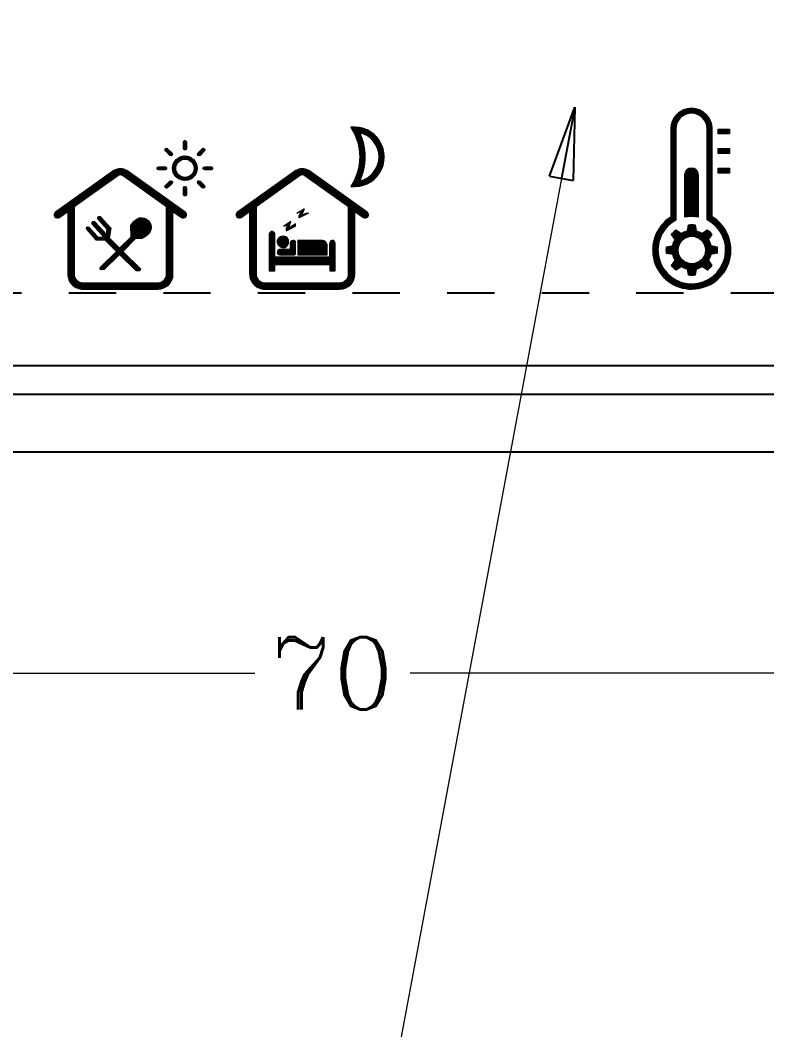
# Model space of a CAD drawing. Header units: millimetres. Extents: x 4030 to 7017, y -668 to -190.
# Drawn here: x 4721.14 to 4746.92, y -329.87 to -294.75 of the extents above; entities that cross this region are included whole.
import ezdxf

# ---------------------------------------------------------------- set-up
doc = ezdxf.new("R2010")
doc.units = ezdxf.units.MM
doc.header["$LTSCALE"] = 16.335
doc.header["$PDMODE"] = 3
doc.header["$PDSIZE"] = 8
doc.linetypes.add('DOT', pattern=[0.2, 0.1, -0.1])
doc.layers.get('0').update_dxf_attribs({"linetype": 'CONTINUOUS'})
doc.layers.get('Defpoints').update_dxf_attribs({"linetype": 'CONTINUOUS'})
doc.layers.add('DWG', color=7, linetype='CONTINUOUS')
doc.styles.add('ROMANC', font='romanc.shx', dxfattribs={"bigfont": 'gbcbig.shx'})
doc.dimstyles.new('YanXiu', dxfattribs={"dimtxt": 2.5, "dimasz": 2.5, "dimexe": 0.66, "dimexo": 0.66, "dimgap": 0.66, "dimtad": 0, "dimdsep": 46, "dimtxsty": 'ROMANC', "dimblk": 'CLOSED', "dimcen": 0, "dimclrd": 3, "dimclre": 9, "dimclrt": 42, "dimazin": 2, "dimtfac": 1, "dimtofl": 0, "dimtmove": 0, "dimatfit": 3, "dimldrblk": 'CLOSED', "dimfxl": 1, "dimlwd": 5, "dimlwe": 5, "dimarcsym": 0})
pattern_1 = [(44.99999999999999, (597.1271191643616, 54.66522469186725), (-0.01559072243241172, 0.01559072243241172), [])]
pattern_2 = [(44.99999999999999, (3502.568238201683, 180.5055749915248), (-0.02318795911361092, 0.02318795911361092), [])]
pattern_3 = [(44.99999999999999, (3500.054490507425, 180.5055749915248), (-0.02318795911361092, 0.02318795911361092), [])]

# ---------------------------------------------------------------- blocks, each defined once
blk = doc.blocks.new('_Closed')
at = {"color": 0, "linetype": 'ByBlock', "lineweight": -2}
for p, q in [((-1, 0.1666666666666667), (0, 0)), ((-1, 0.1666666666666667), (-1, -0.1666666666666667)), ((0, 0), (-1, -0.1666666666666667)), ((0, 0), (-1, 0))]:
    blk.add_line(p, q, dxfattribs=at)
blk = doc.blocks.new('*D2')
at = {"color": 9, "lineweight": 5, "transparency": 16777216}
for p, q in [((4696.917883861903, -304.8346629000699), (4696.917883861903, -317.9721669520747)), ((4766.917883861903, -304.8346629000699), (4766.917883861903, -317.9721669520747))]:
    blk.add_line(p, q, dxfattribs=at)
at = {"color": 3, "lineweight": 5, "transparency": 16777216}
for p, q in [((4699.417883861903, -317.3121669520747), (4729.234074338093, -317.3121669520747)), ((4764.417883861903, -317.3121669520747), (4734.601693385713, -317.3121669520747))]:
    blk.add_line(p, q, dxfattribs=at)
at = {"layer": 'Defpoints', "color": 0, "transparency": 16777216}
for p in [(4696.917883861903, -304.1746629000698), (4766.917883861903, -304.1746629000698), (4766.917883861903, -317.3121669520747)]:
    blk.add_point(p, dxfattribs=at)
at = {"color": 3, "lineweight": 5, "transparency": 16777216, "xscale": 2.5, "yscale": 2.5, "zscale": 2.5, "rotation": 180}
blk.add_blockref('_Closed', (4696.917883861903, -317.3121669520747), dxfattribs=at)
at = {"color": 3, "lineweight": 5, "transparency": 16777216, "xscale": 2.5, "yscale": 2.5, "zscale": 2.5}
blk.add_blockref('_Closed', (4766.917883861903, -317.3121669520747), dxfattribs=at)
at = {"color": 42, "transparency": 16777216, "insert": (4731.917883861903, -317.3121669520747), "char_height": 2.5, "attachment_point": 5, "style": 'ROMANC'}
blk.add_mtext('70', dxfattribs=at)

msp = doc.modelspace()

# ---------------------------------------------------------------- hatches: boundary and pattern name
at = {"lineweight": 0}
h = msp.add_hatch(dxfattribs=at)
h.set_pattern_fill('ANSI31', color=256, scale=0.006944444444444444)
h.set_pattern_definition(pattern_1)
h.paths.add_polyline_path([(4745.037981003749, -301.5324800579345), (4745.037981003749, -298.5017823212224, 1), (4743.60535435888, -298.5017823128964), (4743.605354323513, -301.5444706862411, 3.486321556819812)])
h.paths.add_polyline_path([(4743.776450325805, -301.6557020109396), (4743.776450325811, -298.5017823212214, -1), (4744.866885036817, -298.501782321222), (4744.866885036817, -301.6455851470965, -4.039611089484798)], flags=16)
h.paths.add_polyline_path([(4743.459016905998, -302.7992911448894, -0.06473238158834363), (4743.458633698957, -302.5724418351658), (4743.671037185333, -302.5357316550594, -0.08497112354843288), (4743.75807348222, -302.3245993739435), (4743.633245139155, -302.1488701415543, -0.06473238158830406), (4743.793380856068, -301.9881924880441), (4743.969530818926, -302.1124264163167, -0.08497112354834825), (4744.180367842368, -302.0246773043496), (4744.216360206377, -301.8121510046094, -0.06473238158841035), (4744.4432095161, -301.8117677975679), (4744.479919696207, -302.0241712839442, -0.08497112354832187), (4744.691051977324, -302.1112075808302), (4744.866781209713, -301.9863792377653, -0.06473238158825653), (4745.027458863224, -302.1465149546796), (4744.903224934948, -302.3226649175364, -0.08497112354839303), (4744.990974046916, -302.5335019409781), (4745.20350034666, -302.5694943049882, -0.06473238158830327), (4745.203883553701, -302.7963436147107), (4744.991480067322, -302.8330537948174, -0.08497112354800179), (4744.904443770437, -303.0441860759325), (4745.029272113501, -303.2199153083221, -0.06473238158805197), (4744.869136396588, -303.3805929618326), (4744.69298643373, -303.2563590335605, -0.0849711235481312), (4744.482149410289, -303.3441081455268), (4744.446157046281, -303.5566344452677, -0.06473238158829547), (4744.219307736557, -303.5570176523096), (4744.182597556451, -303.3446141659332, -0.08497112354813303), (4743.971465275335, -303.257577869048), (4743.795736042945, -303.3824062121117, -0.06473238158826829), (4743.635058389432, -303.2222704951973), (4743.759292317706, -303.0461205323413, -0.08497112354840856), (4743.67154320574, -302.8352835088992)], flags=0)
h.paths.add_polyline_path([(4743.857532642478, -302.6843927249386, -1), (4744.804984610179, -302.6843927249386, -1)], flags=0)
h.paths.add_polyline_path([(4744.082371515838, -301.5424329876328), (4744.082371515834, -300.089926221207, -1), (4744.559913730791, -300.0899262212067), (4744.559913730791, -301.5382105061797, 0.1032393114943396)], flags=0)
h.paths.add_polyline_path([(4744.559913730791, -300.0899262212065, 1), (4744.082371515834, -300.089926221207), (4744.082371515838, -301.5424329876328, -0.1032393114943396), (4744.559913730791, -301.5382105061797)], flags=0)
h = msp.add_hatch(dxfattribs=at)
h.set_pattern_fill('ANSI31', color=256, scale=0.01032841772038469)
h.set_pattern_definition(pattern_3)
edge = h.paths.add_edge_path()
edge.add_arc((4732.678695596528, -299.4650238465197), 1.029982943099259, 263.3010324535259, 456.6989675464745)
edge.add_arc((4730.978770316742, -299.4650238465197), 1.882051352428575, -32.9242524115308, 32.92425241152938, ccw=False)
edge = h.paths.add_edge_path(flags=16)
edge.add_arc((4732.678695596527, -299.4650238465196), 0.8525141278901983, 282.4547293325199, 437.5452706674801)
edge.add_arc((4730.978770316742, -299.4650238465196), 2.059520167638046, -23.840810660814327, 23.840810660814327, ccw=False)
h = msp.add_hatch(dxfattribs=at)
h.set_pattern_fill('ANSI31', color=256, scale=0.006944444444444444)
h.set_pattern_definition(pattern_1)
h.paths.add_polyline_path([(4745.638402992274, -298.5017823212224), (4745.24013063012, -298.5017823212224), (4745.24013063012, -298.6728984242324), (4745.638402992274, -298.6728984242324)])
h.paths.add_polyline_path([(4745.638402992274, -299.1785337267225), (4745.24013063012, -299.1785337267225), (4745.24013063012, -299.3496498297328), (4745.638402992274, -299.3496498297328)])
h.paths.add_polyline_path([(4745.638402992274, -299.8552851322219), (4745.24013063012, -299.8552851322219), (4745.24013063012, -300.0264012352327), (4745.638402992274, -300.0264012352327)])
h = msp.add_hatch(dxfattribs=at)
h.set_pattern_fill('ANSI31', color=256, scale=0.01032841772038469)
h.set_pattern_definition(pattern_2)
edge = h.paths.add_edge_path()
edge.add_line((4727.497930650391, -299.1820127557516), (4727.501966132663, -299.1860482380252))
edge.add_arc((4727.46544131617, -299.2225730545183), 0.05165389084766869, -44.999999999999886, 45, ccw=False)
edge.add_line((4727.501966132663, -299.2590978710113), (4727.347288694124, -299.4137753095505))
edge.add_arc((4727.310763877631, -299.3772504930574), 0.05165389084766869, 225, 315, ccw=False)
edge.add_line((4727.274239061138, -299.4137753095505), (4727.270203578865, -299.4097398272768))
edge.add_arc((4727.306728395359, -299.3732150107837), 0.05165389084770889, 134.9999999999554, 225.0000000000446, ccw=False)
edge.add_line((4727.270203578865, -299.3366901942906), (4727.424881017404, -299.1820127557518))
edge.add_arc((4727.461405833898, -299.2185375722452), 0.05165389084823142, 45.00000000004462, 135.0000000000892, ccw=False)
edge = h.paths.add_edge_path()
edge.add_line((4727.779241648655, -299.8554505492461), (4727.779241648655, -299.8611575830079))
edge.add_arc((4727.727587757807, -299.861157583008), 0.05165389084777416, -90, 6.298250809777528e-11, ccw=False)
edge.add_line((4727.727587757807, -299.9128114738558), (4727.508840826433, -299.9128114738558))
edge.add_arc((4727.508840826433, -299.8611575830075), 0.05165389084822891, 180.0000000004414, 270.00000000050443, ccw=False)
edge.add_line((4727.457186935584, -299.8611575830079), (4727.457186935584, -299.8554505492461))
edge.add_arc((4727.508840826433, -299.8554505492466), 0.05165389084822891, 89.99999999949563, 179.9999999994956, ccw=False)
edge.add_line((4727.508840826433, -299.8037966583983), (4727.727587757807, -299.8037966583983))
edge.add_arc((4727.727587757807, -299.8554505492461), 0.05165389084783101, 0, 90, ccw=False)
edge = h.paths.add_edge_path()
edge.add_line((4727.501966132661, -300.5305598942286), (4727.497930650389, -300.5345953765021))
edge.add_arc((4727.461405833896, -300.4980705600084), 0.05165389084839219, 224.9999999999108, 314.99999999991087, ccw=False)
edge.add_line((4727.424881017402, -300.5345953765018), (4727.270203578863, -300.3799179379631))
edge.add_arc((4727.306728395357, -300.3433931214698), 0.05165389084778928, 134.9999999999108, 225.0000000001337, ccw=False)
edge.add_line((4727.270203578863, -300.3068683049767), (4727.274239061137, -300.3028328227032))
edge.add_arc((4727.310763877631, -300.3393576391968), 0.051653890848352, 44.999999999910926, 134.9999999999554, ccw=False)
edge.add_line((4727.347288694124, -300.3028328227034), (4727.501966132661, -300.4575102612421))
edge.add_arc((4727.465441316168, -300.4940350777354), 0.05165389084778928, -45.000000000133696, 45.00000000013381, ccw=False)
edge = h.paths.add_edge_path()
edge.add_line((4726.828528339169, -300.8118708924931), (4726.822821305407, -300.8118708924931))
edge.add_arc((4726.822821305407, -300.7602170016452), 0.05165389084783101, 179.999999999937, 270, ccw=False)
edge.add_line((4726.771167414559, -300.7602170016452), (4726.771167414559, -300.5414700702705))
edge.add_arc((4726.822821305407, -300.5414700702705), 0.05165389084777416, 90, 180, ccw=False)
edge.add_line((4726.822821305407, -300.4898161794227), (4726.828528339169, -300.4898161794227))
edge.add_arc((4726.828528339169, -300.5414700702705), 0.05165389084777416, 0, 90, ccw=False)
edge.add_line((4726.880182230017, -300.5414700702705), (4726.880182230017, -300.7602170016452))
edge.add_arc((4726.828528339169, -300.7602170016452), 0.05165389084777416, -90, 6.298250809777528e-11, ccw=False)
edge = h.paths.add_edge_path()
edge.add_line((4726.153418994186, -300.5345953765013), (4726.149383511913, -300.5305598942279))
edge.add_arc((4726.185908328405, -300.4940350777347), 0.05165389084778928, 134.9999999998217, 225.0000000001337, ccw=False)
edge.add_line((4726.149383511913, -300.4575102612414), (4726.304060950451, -300.3028328227024))
edge.add_arc((4726.340585766945, -300.339357639196), 0.0516538908483118, 45, 135, ccw=False)
edge.add_line((4726.377110583438, -300.3028328227024), (4726.381146065711, -300.3068683049759))
edge.add_arc((4726.344621249218, -300.3433931214691), 0.05165389084782947, -45.000000000133696, 45.000000000178375, ccw=False)
edge.add_line((4726.381146065711, -300.3799179379624), (4726.226468627173, -300.5345953765013))
edge.add_arc((4726.189943810679, -300.4980705600078), 0.0516538908483118, 225, 315, ccw=False)
edge = h.paths.add_edge_path()
edge.add_line((4725.87210799592, -299.8611575830069), (4725.87210799592, -299.8554505492452))
edge.add_arc((4725.923761886768, -299.8554505492451), 0.05165389084777416, 90, 180.0000000001261, ccw=False)
edge.add_line((4725.923761886768, -299.8037966583972), (4726.142508818144, -299.8037966583972))
edge.add_arc((4726.142508818144, -299.8554505492456), 0.0516538908483426, 3.7829295251867734e-10, 90.00000000050437, ccw=False)
edge.add_line((4726.194162708993, -299.8554505492452), (4726.194162708993, -299.8611575830069))
edge.add_arc((4726.142508818144, -299.8611575830064), 0.05165389084822891, 269.99999999949557, 359.99999999949557, ccw=False)
edge.add_line((4726.142508818144, -299.9128114738547), (4725.923761886768, -299.9128114738547))
edge.add_arc((4725.923761886768, -299.8611575830069), 0.05165389084777416, 180, 270, ccw=False)
edge = h.paths.add_edge_path()
edge.add_line((4726.149383511913, -299.1860482380246), (4726.153418994186, -299.182012755751))
edge.add_arc((4726.189943810679, -299.2185375722446), 0.05165389084839219, 44.99999999995538, 134.9999999999108, ccw=False)
edge.add_line((4726.226468627173, -299.1820127557511), (4726.381146065712, -299.3366901942899))
edge.add_arc((4726.344621249218, -299.3732150107832), 0.05165389084782947, -45.000000000133696, 45.000000000178375, ccw=False)
edge.add_line((4726.381146065712, -299.4097398272764), (4726.377110583439, -299.4137753095496))
edge.add_arc((4726.340585766946, -299.3772504930556), 0.05165389084895491, 225, 315, ccw=False)
edge.add_line((4726.304060950451, -299.4137753095496), (4726.149383511913, -299.2590978710108))
edge.add_arc((4726.185908328405, -299.2225730545177), 0.05165389084770889, 134.9999999999554, 225.0000000000446, ccw=False)
edge = h.paths.add_edge_path()
edge.add_line((4726.822821305409, -298.9047372397598), (4726.82852833917, -298.9047372397598))
edge.add_arc((4726.828528339171, -298.956391130608), 0.05165389084828576, 3.7829295251867734e-10, 90.00000000050437, ccw=False)
edge.add_line((4726.880182230018, -298.9563911306077), (4726.880182230018, -299.1751380619824))
edge.add_arc((4726.828528339171, -299.175138061982), 0.05165389084822891, 269.99999999949557, 359.99999999955867, ccw=False)
edge.add_line((4726.82852833917, -299.2267919528304), (4726.822821305409, -299.2267919528304))
edge.add_arc((4726.822821305408, -299.175138061982), 0.0516538908483426, 180.0000000004414, 270.00000000050443, ccw=False)
edge.add_line((4726.77116741456, -299.1751380619824), (4726.77116741456, -298.9563911306077))
edge.add_arc((4726.822821305408, -298.956391130608), 0.05165389084822891, 89.99999999949563, 179.9999999996217, ccw=False)
edge = h.paths.add_edge_path()
edge.add_arc((4726.825674822289, -299.8583040661265), 0.4247624433483901, 0, 360)
edge = h.paths.add_edge_path(flags=17)
edge.add_arc((4726.825674822289, -299.8583040661265), 0.3157476278909878, 0, 360)
h = msp.add_hatch(dxfattribs=at)
h.set_pattern_fill('ANSI31', color=256, scale=0.01032841772038469)
h.set_pattern_definition(pattern_2)
h.paths.add_polyline_path([(4726.412998106587, -301.3510252961894), (4726.703521001133, -301.5581773000254, 0.4142135623731544), (4726.858227000397, -301.5322608292556, 0.4142135623734101), (4726.832310529628, -301.3775548299917), (4724.815980310746, -299.9398476713499, 0.3200069870558401), (4724.37386292146, -299.9398476713499), (4722.357532702576, -301.3775548299921, 0.4142135623728596), (4722.331616231808, -301.5322608292558, 0.4142135623727112), (4722.486322231071, -301.5581773000254), (4722.776845125616, -301.3510252961888), (4722.776845125616, -303.5121938382, 0.4142135623731025), (4723.300425298599, -304.035774011182), (4725.889417933605, -304.0357740111817, 0.4142135623729358), (4726.412998106587, -303.5121938382)])
h.paths.add_polyline_path([(4726.191162087576, -303.5121938382, -0.414213562372954), (4725.889417933605, -303.8139379921704), (4723.300425298599, -303.8139379921704, -0.4142135623730952), (4722.998681144628, -303.5121938381998), (4722.998681144628, -301.1928492049959), (4724.502652449954, -300.1204701413834, -0.320006987055835), (4724.687190782249, -300.1204701413833), (4726.191162087577, -301.1928492049964)], flags=16)
h.paths.add_polyline_path([(4725.652598525692, -301.9837374427046, -0.2154515658724617), (4725.326452943485, -302.2891442000509), (4725.118317211044, -302.2908924518813), (4724.675717440035, -302.7298730869651), (4725.286956408608, -303.3358781453101), (4725.262165237921, -303.4059138357823), (4725.138969762371, -303.4024122892124), (4724.568190646551, -302.836520634443), (4724.038018771406, -303.3623572970405), (4723.905743067689, -303.3656087639623), (4723.902326400159, -303.2836453622445), (4724.460643110187, -302.7298940049247), (4724.072277591036, -302.3448539777123), (4723.774229390669, -302.3384471777053), (4723.434369142703, -301.9608579895346, -1), (4723.508658784353, -301.8939914138394), (4723.814036757754, -302.2332703431993), (4724.021806481822, -302.2377365304397), (4723.630619274974, -301.8034508296058, -1), (4723.72510572223, -301.7182768575897), (4724.116356934831, -302.1526336159189), (4724.143067631509, -301.9785777214148), (4723.824986084132, -301.6251849549319, -1), (4723.915034134617, -301.54413456015), (4724.26422665786, -301.9320920284201), (4724.205036667125, -302.263222654129), (4724.568169903672, -302.6232464574467), (4724.967642475718, -302.2270403704554), (4724.961026119349, -301.8346454082255, -0.1695070663756037), (4725.249798694937, -301.5748961107867, -0.5388478247599152)], flags=0)
h = msp.add_hatch(dxfattribs=at)
h.set_pattern_fill('ANSI31', color=256, scale=0.01032841772038469)
h.set_pattern_definition(pattern_3)
h.paths.add_polyline_path([(4732.69714832031, -301.3510252961892), (4732.987671214855, -301.5581773000251, 0.4142135623731542), (4733.142377214119, -301.5322608292554, 0.4142135623734101), (4733.116460743348, -301.3775548299913), (4731.100130524466, -299.9398476713498, 0.3200069870558401), (4730.658013135181, -299.9398476713498), (4728.641682916298, -301.3775548299917, 0.4142135623728596), (4728.615766445528, -301.5322608292556, 0.4142135623727112), (4728.770472444791, -301.5581773000251), (4729.060995339337, -301.3510252961887), (4729.060995339339, -303.5121938381998, 0.4142135623731025), (4729.58457551232, -304.0357740111817), (4732.173568147326, -304.0357740111814, 0.4142135623729358), (4732.697148320308, -303.5121938381999)])
h.paths.add_polyline_path([(4732.475312301296, -303.5121938381998, -0.4142135623729821), (4732.173568147326, -303.8139379921701), (4729.58457551232, -303.8139379921701, -0.4142135623730951), (4729.282831358349, -303.5121938381997), (4729.282831358349, -301.1928492049958), (4730.786802663675, -300.1204701413833, -0.3200069870558541), (4730.971340995971, -300.1204701413833), (4732.475312301298, -301.1928492049961)], flags=16)
h.paths.add_polyline_path([(4732.016549855636, -302.4562286451055), (4732.016549855636, -303.4060307818672), (4731.826502219662, -303.4060307818672), (4731.826502219662, -303.185978742175), (4729.931641439983, -303.185978742175), (4729.931641439983, -303.4060307818672), (4729.73561159593, -303.4060307818672), (4729.73519777814, -302.1209232854255, -0.2873061033478314), (4729.847527528786, -302.0432925463089, -0.1692382442792843), (4729.932723174213, -302.1158044206305), (4729.932723174213, -302.9360451500029), (4731.821870364379, -302.9360451500029), (4731.821870364379, -302.4688098543651, -0.3480744639805577), (4731.904136615433, -302.3512847474954, -0.3756813436101424)], flags=0)
h.paths.add_polyline_path([(4731.740932686233, -302.5396932759288), (4731.740932686233, -302.8489190806712), (4730.719428566968, -302.8489190806712), (4730.719892964266, -302.3589716272266), (4731.536959521891, -302.3589716272266, -0.434242908013393)], flags=0)
h.paths.add_polyline_path([(4731.093674832777, -301.4096892837405), (4730.773130482089, -301.5684724417305), (4730.773130482089, -301.4918083496163), (4730.853908441087, -301.3365880947321), (4730.687608864403, -301.4080588105941), (4730.939941160047, -301.2555100080832), (4730.850658156429, -301.4900240954485), (4731.010652819753, -301.4096892837405)], flags=0)
h.paths.add_polyline_path([(4730.644496310438, -301.8572343572026), (4730.325605052931, -302.0164095445309), (4730.325605052931, -301.9367825198353), (4730.383934485704, -301.8163739509729), (4730.240051491415, -301.8581294416139), (4730.484070405414, -301.701791316991), (4730.405324872574, -301.9396964730515), (4730.644496310438, -301.7797188642357)], flags=0)
h.paths.add_polyline_path([(4730.08628893855, -302.8454043419227), (4730.613050131376, -302.8454043419227, 0.4160919675602501), (4730.647490189167, -302.807730635112), (4730.647490189167, -302.4185651205721, 0.4138430518288452), (4730.575781252454, -302.3554515115196, 0.2080398822909305), (4730.481186596096, -302.3882453161725, 0.2099860973749294), (4730.464339048992, -302.4463224007302), (4730.464339048992, -302.6631533569295), (4730.082910746518, -302.7216628273895, 1.027672979782311)], flags=0)
h.paths.add_polyline_path([(4730.406594994576, -302.3730193901557, -0.04772857733483213), (4730.399407587676, -302.4543541992586, 0.108319849387439)], flags=0)
h = msp.add_hatch(dxfattribs=at)
h.set_pattern_fill('ANSI31', color=256, scale=0.006944444444444444)
h.set_pattern_definition(pattern_1)
h.paths.add_polyline_path([(4744.559913730791, -300.0899262212065, 1), (4744.082371515834, -300.089926221207), (4744.082371515838, -301.5424329876328, -0.1032393114943396), (4744.559913730791, -301.5382105061797)])
h = msp.add_hatch(dxfattribs=at)
h.set_pattern_fill('ANSI31', color=256, scale=0.01032841772038469)
h.set_pattern_definition(pattern_3)
h.paths.add_polyline_path([(4730.939941160047, -301.2555100080833), (4730.850658156429, -301.4900240954486), (4731.010652819753, -301.4096892837405), (4731.093674832777, -301.4096892837405), (4730.773130482089, -301.5684724417305), (4730.773130482089, -301.4918083496164), (4730.853908441087, -301.3365880947322), (4730.687608864403, -301.4080588105941)])
h.paths.add_polyline_path([(4730.240051491415, -301.858129441614), (4730.383934485704, -301.8163739509729), (4730.325605052931, -301.9367825198354), (4730.325605052931, -302.016409544531), (4730.644496310438, -301.8572343572027), (4730.644496310438, -301.7797188642358), (4730.405324872574, -301.9396964730515), (4730.484070405414, -301.7017913169911)])
edge = h.paths.add_edge_path(flags=17)
edge.add_line((4730.719428566968, -302.8489190806712), (4731.740932686233, -302.8489190806712))
edge.add_line((4731.740932686233, -302.8489190806712), (4731.740932686233, -302.5396932759289))
edge.add_arc((4731.554521278483, -302.5446193137007), 0.1864764832029253, 1.513724440717171, 95.40394092553741)
edge.add_line((4731.536959521891, -302.3589716272267), (4730.719892964266, -302.3589716272267))
edge.add_line((4730.719892964266, -302.3589716272267), (4730.719428566968, -302.8489190806712))
edge = h.paths.add_edge_path(flags=17)
edge.add_arc((4730.156732472347, -302.3956550102055), 0.1446747368579178, 169.8016802958417, 212.751005367875)
edge.add_arc((4730.272252950546, -302.3554574153874), 0.265133949560362, 206.539337800842, 233.6166819253074)
edge.add_arc((4730.234186273035, -302.3814090052302), 0.2221847474343354, 237.5529120964877, 276.0488126198803)
edge.add_arc((4730.205548062292, -302.4141716567752), 0.1952509642993198, 285.4611871800282, 316.8699809630894)
edge.add_arc((4730.147457981382, -302.3724201820821), 0.2663494391791352, 318.8587416018296, 335.9426975147182)
edge.add_arc((4730.148161309728, -302.3932739028886), 0.257889110359393, 340.1133556512549, 349.8283962025364)
edge.add_arc((4729.977943958871, -302.3761252631115), 0.4286622876557746, 351.5904362515253, 360.4151402496523)
edge.add_arc((4730.217484756514, -302.3972930410958), 0.190661722088998, 7.314328649921059, 29.09123321014568)
edge.add_arc((4730.254173458641, -302.3550551945787), 0.1393762691715399, 21.22659893147928, 82.23098024314153)
edge.add_arc((4730.221067887675, -302.4072297666075), 0.1972350939537033, 74.7296907395181, 107.2523300895649)
edge.add_arc((4730.230919442245, -302.4472593093077), 0.2383981313616818, 106.6602106064178, 142.6902322335323)
edge.add_arc((4730.152529239131, -302.3863739776186), 0.1391478319218462, 143.0658409812056, 173.2585390184682)
edge = h.paths.add_edge_path(flags=17)
edge.add_line((4730.464339048992, -302.4265923040201), (4730.464339048992, -302.6631533569296))
edge.add_line((4730.464339048992, -302.6631533569296), (4730.075569687162, -302.6631533569296))
edge.add_arc((4730.111222770022, -302.7471093277859), 0.0912126491221129, 113.0091865171391, 181.0620233638288)
edge.add_line((4730.020025789692, -302.7487999307994), (4730.020025789692, -302.7740924821387))
edge.add_arc((4730.047288654292, -302.7730202393906), 0.0272839419938652, 182.2522701780289, 196.0445531518964)
edge.add_arc((4730.082910746518, -302.7835796976423), 0.06191687025229024, 177.2055885220057, 273.1276177849599)
edge.add_line((4730.08628893855, -302.8454043419228), (4730.613050131376, -302.8454043419228))
edge.add_arc((4730.611553647315, -302.8094574708842), 0.03597800719899473, 272.3838719937773, 362.7510814837213)
edge.add_line((4730.647490189167, -302.8077306351121), (4730.647490189167, -302.4185651205722))
edge.add_arc((4730.580038966355, -302.422908175041), 0.06759089865563023, 3.684079446922474, 93.61159067087584)
edge.add_line((4730.575781252454, -302.3554515115196), (4730.556162203463, -302.3554515115196))
edge.add_arc((4730.566226438885, -302.4805653819172), 0.1255180042881386, 94.59900464408058, 132.6494574499879)
edge.add_arc((4730.538857941376, -302.4364573523755), 0.07516903951163467, 140.1050833661702, 172.4588518264397)
edge = h.paths.add_edge_path()
edge.add_line((4732.016549855636, -303.4060307818672), (4732.016549855636, -302.4562286451055))
edge.add_arc((4731.900363888887, -302.4680050504734), 0.116781259595899, 5.787633770768577, 88.14868475428527)
edge.add_arc((4731.93718751186, -302.4619752807199), 0.1155195044142555, 106.6250086980223, 183.3918171590811)
edge.add_line((4731.821870364379, -302.4688098543652), (4731.821870364379, -302.936045150003))
edge.add_line((4731.821870364379, -302.936045150003), (4729.932723174213, -302.936045150003))
edge.add_line((4729.932723174213, -302.936045150003), (4729.932723174213, -302.1158044206305))
edge.add_arc((4729.786078214089, -302.2017955376168), 0.1699976956621185, 30.38692717379749, 68.80940924957586)
edge.add_arc((4729.853337255363, -302.1717836249621), 0.1286223550411634, 92.5888665019858, 156.7075924158545)
edge.add_line((4729.73519777814, -302.1209232854256), (4729.73561159593, -303.4060307818672))
edge.add_line((4729.73561159593, -303.4060307818672), (4729.931641439983, -303.4060307818672))
edge.add_line((4729.931641439983, -303.4060307818672), (4729.931641439983, -303.1859787421751))
edge.add_line((4729.931641439983, -303.1859787421751), (4731.826502219662, -303.1859787421751))
edge.add_line((4731.826502219662, -303.1859787421751), (4731.826502219662, -303.4060307818672))
edge.add_line((4731.826502219662, -303.4060307818672), (4732.016549855636, -303.4060307818672))
h = msp.add_hatch(dxfattribs=at)
h.set_pattern_fill('ANSI31', color=256, scale=0.01032841772038469)
h.set_pattern_definition(pattern_2)
edge = h.paths.add_edge_path()
edge.add_line((4725.118317211044, -302.2908924518813), (4724.675717440035, -302.7298730869652))
edge.add_line((4724.675717440035, -302.7298730869652), (4725.286956408608, -303.3358781453102))
edge.add_line((4725.286956408608, -303.3358781453102), (4725.262165237921, -303.4059138357823))
edge.add_line((4725.262165237921, -303.4059138357823), (4725.138969762371, -303.4024122892125))
edge.add_line((4725.138969762371, -303.4024122892125), (4724.568190646551, -302.836520634443))
edge.add_line((4724.568190646551, -302.836520634443), (4724.038018771406, -303.3623572970406))
edge.add_line((4724.038018771406, -303.3623572970406), (4723.905743067689, -303.3656087639624))
edge.add_line((4723.905743067689, -303.3656087639624), (4723.902326400159, -303.2836453622446))
edge.add_line((4723.902326400159, -303.2836453622446), (4724.460643110187, -302.7298940049247))
edge.add_line((4724.460643110187, -302.7298940049247), (4724.072277591036, -302.3448539777124))
edge.add_line((4724.072277591036, -302.3448539777124), (4723.774229390669, -302.3384471777054))
edge.add_line((4723.774229390669, -302.3384471777054), (4723.434369142703, -301.9608579895346))
edge.add_arc((4723.471513963528, -301.9274247016871), 0.04997521836307757, 41.98972564841591, 221.9897256484159, ccw=False)
edge.add_line((4723.508658784353, -301.8939914138395), (4723.814036757754, -302.2332703431994))
edge.add_line((4723.814036757754, -302.2332703431994), (4724.021806481822, -302.2377365304398))
edge.add_line((4724.021806481822, -302.2377365304398), (4723.630587272098, -301.803415300858))
edge.add_arc((4723.677862498602, -301.7608638435976), 0.06360482337091578, 41.98972564849339, 221.9897256485315, ccw=False)
edge.add_line((4723.725137725107, -301.7183123863372), (4724.116356934831, -302.152633615919))
edge.add_line((4724.116356934831, -302.152633615919), (4724.143067631509, -301.9785777214148))
edge.add_line((4724.143067631509, -301.9785777214148), (4723.824986084132, -301.625184954932))
edge.add_arc((4723.870010109375, -301.5846597575411), 0.06057602225780417, 41.989725648698595, 221.9897256487386, ccw=False)
edge.add_line((4723.915034134617, -301.5441345601502), (4724.26422665786, -301.9320920284202))
edge.add_line((4724.26422665786, -301.9320920284202), (4724.205036667125, -302.2632226541291))
edge.add_line((4724.205036667125, -302.2632226541291), (4724.568169903672, -302.6232464574467))
edge.add_line((4724.568169903672, -302.6232464574467), (4724.967642475718, -302.2270403704554))
edge.add_line((4724.967642475718, -302.2270403704554), (4724.961026119349, -301.8346454082255))
edge.add_arc((4725.477500158907, -302.118434008958), 0.5893058657799412, 112.730015029696, 151.2123884817309, ccw=False)
edge.add_arc((4725.316591312638, -301.9119349650004), 0.3435934269293378, -12.062298441563314, 101.20934484181907, ccw=False)
edge.add_arc((4725.151595995383, -301.7755637651662), 0.542530934966413, 288.8019901508393, 337.4364204039098, ccw=False)
edge.add_line((4725.326452943485, -302.289144200051), (4725.118317211044, -302.2908924518813))
h = msp.add_hatch(dxfattribs=at)
h.set_pattern_fill('ANSI31', color=256, scale=0.006944444444444444)
h.set_pattern_definition(pattern_1)
h.paths.add_polyline_path([(4745.027458863224, -302.1465149546796, 0.0647323815882565), (4744.866781209713, -301.9863792377653), (4744.691051977324, -302.1112075808302, 0.08497112354832187), (4744.479919696207, -302.0241712839442), (4744.4432095161, -301.8117677975679, 0.06473238158841037), (4744.216360206377, -301.8121510046094), (4744.180367842368, -302.0246773043496, 0.08497112354834827), (4743.969530818926, -302.1124264163167), (4743.793380856068, -301.9881924880441, 0.06473238158830402), (4743.633245139155, -302.1488701415543), (4743.75807348222, -302.3245993739435, 0.08497112354843285), (4743.671037185333, -302.5357316550594), (4743.458633698957, -302.5724418351658, 0.0647323815883436), (4743.459016905998, -302.7992911448894), (4743.67154320574, -302.8352835088992, 0.08497112354840851), (4743.759292317706, -303.0461205323413), (4743.635058389432, -303.2222704951973, 0.06473238158826829), (4743.795736042945, -303.3824062121117), (4743.971465275335, -303.257577869048, 0.08497112354813302), (4744.182597556451, -303.3446141659332), (4744.219307736557, -303.5570176523096, 0.06473238158829547), (4744.446157046281, -303.5566344452677), (4744.482149410289, -303.3441081455268, 0.08497112354813126), (4744.69298643373, -303.2563590335605), (4744.869136396588, -303.3805929618326, 0.064732381588052), (4745.029272113501, -303.2199153083221), (4744.904443770437, -303.0441860759325, 0.08497112354800179), (4744.991480067322, -302.8330537948174), (4745.203883553701, -302.7963436147107, 0.06473238158830327), (4745.20350034666, -302.5694943049882), (4744.990974046916, -302.5335019409781, 0.08497112354839301), (4744.903224934948, -302.3226649175364)])
h.paths.add_polyline_path([(4744.804984610179, -302.6843927249386, -1), (4743.857532642478, -302.6843927249386, -1)], flags=16)

# ---------------------------------------------------------------- linework, layer by layer
at = {"color": 7, "linetype": 'Continuous'}
for p, q in [((4694.667883861903, -306.6746629000698), (4769.167883861903, -306.6746629000698)), ((4770.167883861903, -307.6746629000698), (4693.667883861903, -307.6746629000698)), ((4767.417883861903, -309.6746629000698), (4696.417883861903, -309.6746629000698))]:
    msp.add_line(p, q, dxfattribs=at)
at = {"color": 4, "linetype": 'DOT'}
msp.add_lwpolyline([(4766.917883861903, -304.1746629000698), (4696.917883861903, -304.1746629000698), (4696.917883861903, -270.6746629000698), (4766.917883861903, -270.6746629000698)], close=True, dxfattribs=at)
at = {"lineweight": 0}
for points in [[(4745.24013063012, -298.5017823212229), (4745.638402992274, -298.5017823212229), (4745.638402992274, -298.6728984242329), (4745.24013063012, -298.6728984242329)], [(4745.24013063012, -299.178533726723), (4745.638402992274, -299.178533726723), (4745.638402992274, -299.3496498297332), (4745.24013063012, -299.3496498297332)], [(4745.24013063012, -299.8552851322223), (4745.638402992274, -299.8552851322223), (4745.638402992274, -300.0264012352333), (4745.24013063012, -300.0264012352333)]]:
    msp.add_lwpolyline(points, close=True, dxfattribs=at)
for points in [[(4726.822821305409, -298.9047372397598), (4726.82852833917, -298.9047372397598, -0.414213562373095), (4726.880182230018, -298.9563911306077), (4726.880182230018, -299.1751380619824, -0.414213562373095), (4726.82852833917, -299.2267919528304), (4726.822821305409, -299.2267919528304, -0.414213562373095), (4726.77116741456, -299.1751380619824), (4726.77116741456, -298.9563911306077, -0.414213562373095)], [(4726.149383511913, -299.1860482380246), (4726.153418994186, -299.182012755751, -0.414213562373095), (4726.226468627173, -299.1820127557511), (4726.381146065712, -299.3366901942899, -0.414213562373095), (4726.381146065712, -299.4097398272764), (4726.377110583439, -299.4137753095496, -0.414213562373095), (4726.304060950451, -299.4137753095496), (4726.149383511913, -299.2590978710108, -0.414213562373095)], [(4727.497930650391, -299.1820127557516), (4727.501966132663, -299.1860482380252, -0.414213562373095), (4727.501966132663, -299.2590978710113), (4727.347288694124, -299.4137753095505, -0.414213562373095), (4727.274239061138, -299.4137753095505), (4727.270203578865, -299.4097398272768, -0.414213562373095), (4727.270203578865, -299.3366901942906), (4727.424881017404, -299.1820127557518, -0.414213562373095)], [(4725.87210799592, -299.8611575830069), (4725.87210799592, -299.8554505492452, -0.414213562373095), (4725.923761886768, -299.8037966583972), (4726.142508818144, -299.8037966583972, -0.414213562373095), (4726.194162708993, -299.8554505492452), (4726.194162708993, -299.8611575830069, -0.414213562373095), (4726.142508818144, -299.9128114738547), (4725.923761886768, -299.9128114738547, -0.414213562373095)], [(4727.779241648655, -299.8554505492461), (4727.779241648655, -299.8611575830079, -0.414213562373095), (4727.727587757807, -299.9128114738558), (4727.508840826433, -299.9128114738558, -0.414213562373095), (4727.457186935584, -299.8611575830079), (4727.457186935584, -299.8554505492461, -0.414213562373095), (4727.508840826433, -299.8037966583983), (4727.727587757807, -299.8037966583983, -0.414213562373095)], [(4726.153418994186, -300.5345953765013), (4726.149383511913, -300.5305598942279, -0.414213562373095), (4726.149383511913, -300.4575102612414), (4726.304060950451, -300.3028328227024, -0.414213562373095), (4726.377110583438, -300.3028328227024), (4726.381146065711, -300.3068683049759, -0.414213562373095), (4726.381146065711, -300.3799179379624), (4726.226468627173, -300.5345953765013, -0.414213562373095)], [(4727.501966132661, -300.5305598942286), (4727.497930650389, -300.5345953765021, -0.414213562373095), (4727.424881017402, -300.5345953765018), (4727.270203578863, -300.3799179379631, -0.414213562373095), (4727.270203578863, -300.3068683049767), (4727.274239061137, -300.3028328227032, -0.414213562373095), (4727.347288694124, -300.3028328227034), (4727.501966132661, -300.4575102612421, -0.414213562373095)], [(4726.828528339169, -300.8118708924931), (4726.822821305407, -300.8118708924931, -0.414213562373095), (4726.771167414559, -300.7602170016452), (4726.771167414559, -300.5414700702705, -0.414213562373095), (4726.822821305407, -300.4898161794227), (4726.828528339169, -300.4898161794227, -0.414213562373095), (4726.880182230017, -300.5414700702705), (4726.880182230017, -300.7602170016452, -0.414213562373095)], [(4743.75807348222, -302.3245993739441), (4743.633245139155, -302.1488701415547, -0.06473238158830405), (4743.793380856068, -301.9881924880448), (4743.969530818926, -302.1124264163171, -0.08497112354834829), (4744.180367842368, -302.0246773043503), (4744.216360206377, -301.8121510046099, -0.06473238158841035), (4744.4432095161, -301.8117677975685), (4744.479919696207, -302.0241712839447, -0.0849711235483219), (4744.691051977324, -302.1112075808308), (4744.866781209713, -301.9863792377657, -0.06473238158825653), (4745.027458863224, -302.14651495468), (4744.903224934948, -302.3226649175371, -0.08497112354839308), (4744.990974046916, -302.5335019409787), (4745.20350034666, -302.5694943049887, -0.06473238158830327), (4745.203883553701, -302.7963436147112), (4744.991480067322, -302.8330537948181, -0.0849711235480018), (4744.904443770437, -303.044186075933), (4745.029272113501, -303.2199153083227, -0.06473238158805199), (4744.869136396588, -303.3805929618333), (4744.69298643373, -303.2563590335612, -0.0849711235481313), (4744.482149410289, -303.3441081455272), (4744.446157046281, -303.5566344452682, -0.06473238158829547), (4744.219307736557, -303.5570176523103), (4744.182597556451, -303.3446141659339, -0.08497112354813309), (4743.971465275335, -303.2575778690486), (4743.795736042945, -303.3824062121126, -0.06473238158826827), (4743.635058389432, -303.2222704951981), (4743.759292317706, -303.0461205323417, -0.08497112354840851), (4743.67154320574, -302.8352835089), (4743.459016905998, -302.7992911448898, -0.06473238158834363), (4743.458633698957, -302.5724418351663), (4743.671037185333, -302.5357316550599, -0.08497112354843289)]]:
    msp.add_lwpolyline(points, format="xyb", close=True, dxfattribs=at)
for centre, radius in [((4726.825674822289, -299.8583040661265), 0.4247624433483901), ((4726.825674822289, -299.8583040661265), 0.3157476278909878), ((4744.331258626327, -302.6843927249392), 0.4737259838500327)]:
    msp.add_circle(centre, radius, dxfattribs=at)
at = {"layer": 'DWG', "lineweight": 0}
msp.add_line((4722.331616231808, -301.5322608292557), (4722.331616231808, -301.5322608292559), dxfattribs=at)
msp.add_lwpolyline([(4743.605354323513, -301.5444706862415, 3.486321556819812), (4745.037981003749, -301.5324800579351), (4745.037981003749, -298.5017823212229, 1), (4743.60535435888, -298.5017823212229), (4743.605354323513, -301.54447068665)], format="xyb", dxfattribs=at)
for points in [[(4744.866885036817, -301.6455851470969), (4744.866885036817, -298.5017823212229, 1), (4743.776450325811, -298.5017823212229), (4743.776450325805, -301.65570201094, 4.039611089484798)], [(4732.558545160621, -300.4879748403736, 1.124328913033386), (4732.558545160621, -298.4420728526658, -0.2954946134918781)], [(4732.862555744157, -300.2974755174087, 0.803234594443591), (4732.862555744157, -298.6325721756306, -0.2111050363261863)], [(4726.858227000397, -301.5322608292559, 0.4142135623731252), (4726.832310529628, -301.3775548299918), (4724.815980310746, -299.93984767135, 0.3200069870558322), (4724.37386292146, -299.93984767135), (4722.357532702576, -301.3775548299921, 0.4142135623731175), (4722.331616231808, -301.5322608292559, 0.4142135623730612), (4722.486322231071, -301.5581773000254), (4722.776845125616, -301.3510252961889), (4722.776845125616, -303.5121938381998, 0.414213562373095), (4723.300425298599, -304.035774011182), (4725.889417933605, -304.0357740111818, 0.414213562373095), (4726.412998106587, -303.5121938382001), (4726.412998106587, -301.3510252961894), (4726.703521001133, -301.5581773000254, 0.4142135623730727), (4726.858227000397, -301.5322608292557)], [(4733.142377214119, -301.5322608292557, 0.4142135623731252), (4733.11646074335, -301.3775548299917), (4731.100130524466, -299.9398476713499, 0.3200069870558322), (4730.658013135181, -299.9398476713499), (4728.641682916298, -301.3775548299918, 0.4142135623731175), (4728.615766445528, -301.5322608292557, 0.4142135623730612), (4728.770472444791, -301.5581773000252), (4729.060995339337, -301.3510252961888), (4729.060995339339, -303.5121938381998, 0.414213562373095), (4729.58457551232, -304.0357740111818), (4732.173568147326, -304.0357740111816, 0.414213562373095), (4732.697148320308, -303.5121938381998), (4732.69714832031, -301.3510252961892), (4732.987671214855, -301.5581773000252, 0.4142135623730727), (4733.142377214119, -301.5322608292555)], [(4744.559913730791, -301.5382105061801), (4744.559913730791, -300.089926221207, 1), (4744.082371515834, -300.089926221207), (4744.082371515838, -301.5424329876336, -0.1032393114943396)], [(4725.889417933605, -303.8139379921705, 0.414213562373095), (4726.191162087576, -303.5121938382001), (4726.191162087577, -301.1928492049965), (4724.687190782249, -300.1204701413835, 0.3200069870558322), (4724.502652449954, -300.1204701413834), (4722.998681144628, -301.1928492049959), (4722.998681144628, -303.5121938381998, 0.414213562373095), (4723.300425298599, -303.8139379921705)], [(4732.173568147326, -303.8139379921702, 0.414213562373095), (4732.475312301296, -303.5121938381998), (4732.475312301298, -301.1928492049962), (4730.971340995971, -300.1204701413834, 0.3200069870558322), (4730.786802663675, -300.1204701413834), (4729.282831358349, -301.1928492049958), (4729.282831358349, -303.5121938381998, 0.414213562373095), (4729.58457551232, -303.8139379921702)], [(4725.118317211044, -302.2908924518813), (4724.675717440035, -302.7298730869652), (4725.286956408608, -303.3358781453102), (4725.262165237921, -303.4059138357823), (4725.138969762371, -303.4024122892125), (4724.568190646551, -302.836520634443), (4724.038018771406, -303.3623572970406), (4723.905743067689, -303.3656087639624), (4723.902326400159, -303.2836453622446), (4724.460643110187, -302.7298940049247), (4724.072277591036, -302.3448539777124), (4723.774229390669, -302.3384471777054), (4723.434369142703, -301.9608579895346, -1), (4723.508658784353, -301.8939914138395), (4723.814036757754, -302.2332703431994), (4724.021806481822, -302.2377365304398), (4723.630587272098, -301.803415300858, -1), (4723.725137725107, -301.7183123863372), (4724.116356934831, -302.152633615919), (4724.143067631509, -301.9785777214148), (4723.824986084132, -301.625184954932, -1), (4723.915034134617, -301.5441345601502), (4724.26422665786, -301.9320920284202), (4724.205036667125, -302.2632226541291), (4724.568169903672, -302.6232464574467), (4724.967642475718, -302.2270403704554), (4724.961026119349, -301.8346454082255, -0.1695070663756037), (4725.249798694937, -301.5748961107867, -0.5388478247599151), (4725.652598525692, -301.9837374427048, -0.2154515658724621), (4725.326452943485, -302.289144200051)], [(4732.016549855636, -303.4060307818672), (4732.016549855636, -302.4562286451055, 0.3756813436101425), (4731.904136615433, -302.3512847474955, 0.3480744639805574), (4731.821870364379, -302.4688098543652), (4731.821870364379, -302.936045150003), (4729.932723174213, -302.936045150003), (4729.932723174213, -302.1158044206305, 0.1692382442792843), (4729.847527528786, -302.043292546309, 0.287306103347831), (4729.73519777814, -302.1209232854256), (4729.73561159593, -303.4060307818672), (4729.931641439983, -303.4060307818672), (4729.931641439983, -303.1859787421751), (4731.826502219662, -303.1859787421751), (4731.826502219662, -303.4060307818672)], [(4730.014343480469, -302.3700394977857, 0.1896268606239895), (4730.035056747799, -302.4739224845511, 0.1187000183056683), (4730.1149795978, -302.5689078867515, 0.1695677858529661), (4730.257599146135, -302.6023567351703, 0.1379112064382088), (4730.348043033766, -302.547656195822, 0.07468119656418105), (4730.390671833263, -302.4809975554369, 0.0424152695273203), (4730.401997241816, -302.4388163317032, 0.0385240760352594), (4730.406594994576, -302.3730193901558, 0.09530667716936879), (4730.384093859196, -302.3045929916163, 0.2726518299682824), (4730.273014321534, -302.216958249306, 0.1428670713608429), (4730.162571822007, -302.2188686968815, 0.1585187232400448), (4730.041304682221, -302.3027604794931, 0.1325079694187073)], [(4730.464339048992, -302.4265923040201), (4730.464339048992, -302.6631533569296), (4730.075569687162, -302.6631533569296, 0.3059827927260746), (4730.020025789692, -302.7487999307994), (4730.020025789692, -302.7740924821387, 0.06025294334003633), (4730.021067501782, -302.7805611048428, 0.4448210958645226), (4730.08628893855, -302.8454043419228), (4730.613050131376, -302.8454043419228, 0.4160919675602517), (4730.647490189167, -302.8077306351121), (4730.647490189167, -302.4185651205722, 0.4138430518288378), (4730.575781252454, -302.3554515115196), (4730.556162203463, -302.3554515115196, 0.1675689240716284), (4730.481186596096, -302.3882453161725, 0.1421152725012531)], [(4730.719428566968, -302.8489190806712), (4731.740932686233, -302.8489190806712), (4731.740932686233, -302.5396932759289, 0.4342429080133937), (4731.536959521891, -302.3589716272267), (4730.719892964266, -302.3589716272267)]]:
    msp.add_lwpolyline(points, format="xyb", close=True, dxfattribs=at)
for points in [[(4730.939941160047, -301.2555100080833), (4730.850658156429, -301.4900240954486), (4731.010652819753, -301.4096892837405), (4731.093674832777, -301.4096892837405), (4730.773130482089, -301.5684724417305), (4730.773130482089, -301.4918083496164), (4730.853908441087, -301.3365880947322), (4730.687608864403, -301.4080588105941)], [(4730.240051491415, -301.858129441614), (4730.383934485704, -301.8163739509729), (4730.325605052931, -301.9367825198354), (4730.325605052931, -302.016409544531), (4730.644496310438, -301.8572343572027), (4730.644496310438, -301.7797188642358), (4730.405324872574, -301.9396964730515), (4730.484070405414, -301.7017913169911)]]:
    msp.add_lwpolyline(points, close=True, dxfattribs=at)

# ---------------------------------------------------------------- dimensions: what is measured, and where the dimension line sits
dim = msp.add_linear_dim(base=(4766.917883861903, -317.3121669520747), p1=(4696.917883861903, -304.1746629000698), p2=(4766.917883861903, -304.1746629000698), dimstyle='YanXiu')
dim.commit()
dim.dimension.update_dxf_attribs({"geometry": '*D2', "text_midpoint": (4731.917883861903, -317.3121669520747)})

# ---------------------------------------------------------------- leaders
msp.add_leader([(4740.289132264244, -297.7455148926063), (4734.297319562662, -329.8728499994311)], dimstyle='YanXiu', override={"dimgap": 0.66, "dimtad": 0})

doc.saveas('drawing.dxf')
